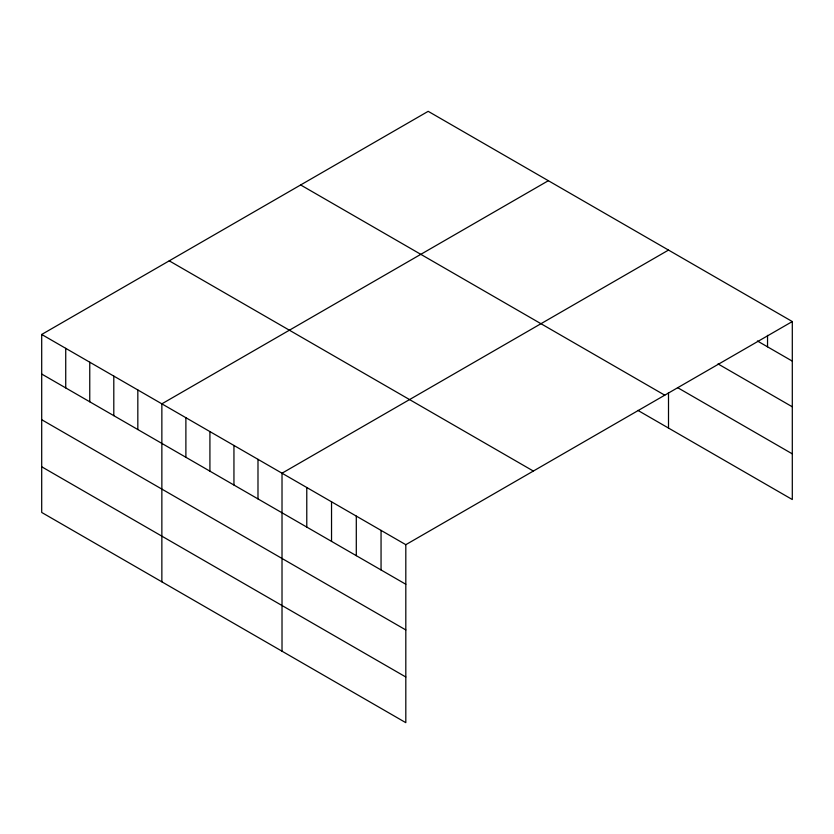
<?xml version="1.0" encoding="UTF-8"?>
<svg xmlns="http://www.w3.org/2000/svg" width="834" height="834" viewBox="0 0 834 834"><rect width="100%" height="100%" fill="white"/><g stroke="black" fill="none" stroke-linecap="round" stroke-linejoin="round"><path stroke-width="1.25" d="M792.3 321.549L405.814 544.685L405.814 722.671L41.7 512.451L41.7 334.465L428.186 111.329L792.3 321.549L792.3 499.535L637.916 410.401M548.345 180.707L161.859 403.833L161.859 581.819M668.503 250.075L282.017 473.212L282.017 651.198M757.408 340.981L792.3 361.122M718.022 363.916L792.3 406.804M677.5 387.581L792.3 453.863M300.647 184.96L664.761 395.18M169.239 260.833L533.353 471.054M41.7 334.465L405.814 544.685M41.7 374.039L405.814 584.259M41.7 419.721L405.814 629.941M41.7 466.779L405.814 677M767.541 335.341L767.541 346.829M668.503 392.533L668.503 428.061M381.055 530.393L381.055 569.966M356.295 516.1L356.295 555.673M331.536 501.797L331.536 541.381M306.776 487.504L306.776 527.078M257.987 459.336L257.987 498.909M233.947 445.46L233.947 485.034M209.918 431.585L209.918 471.168M185.888 417.709L185.888 457.293M137.829 389.968L137.829 429.541M113.799 376.092L113.799 415.666M89.759 362.217L89.759 401.79M65.73 348.341L65.73 387.914"/></g></svg>
